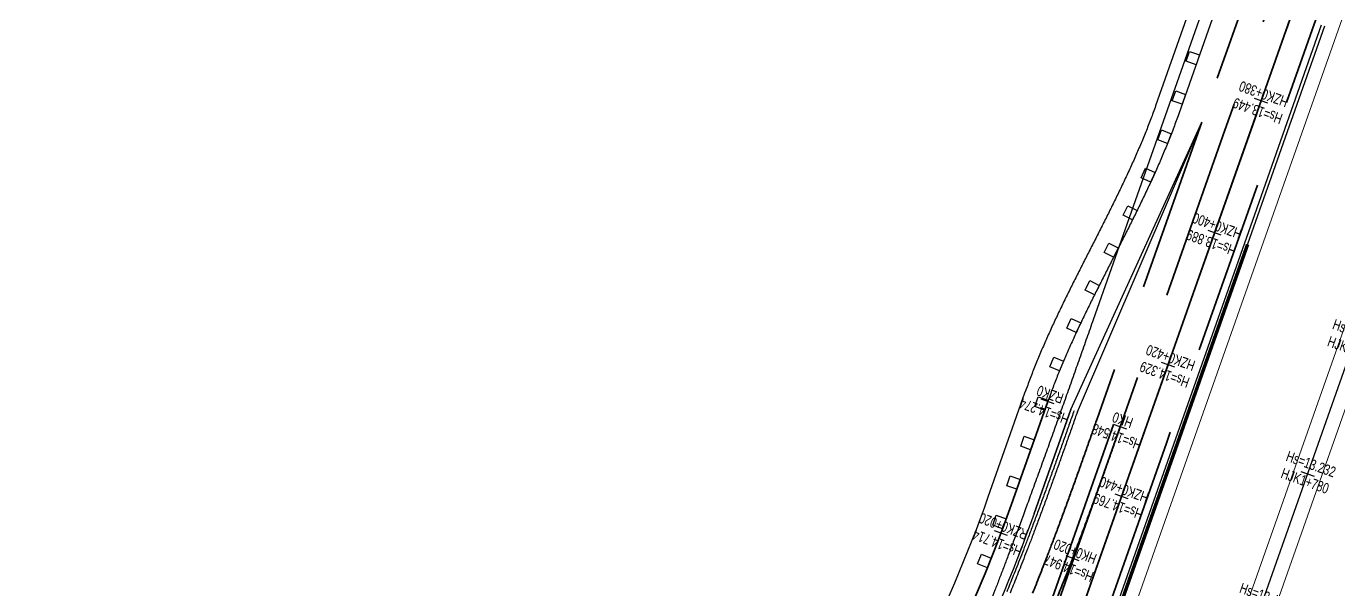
# Model space of a CAD drawing. Extents: x 0 to 558779, y 0 to 2762081.
# Drawn here: x 519826.8 to 520014.5, y 2758020.3 to 2758100.9 of the extents above; entities that cross this region are included whole.
import ezdxf
from ezdxf.enums import TextEntityAlignment as Align

# ---------------------------------------------------------------- set-up
doc = ezdxf.new("R2010")
doc.units = 0
doc.header["$LTSCALE"] = 20
doc.linetypes.add('CENTER', pattern=[2, 1.25, -0.25, 0.25, -0.25])
doc.linetypes.add('HIDDEN', pattern=[0.375, 0.25, -0.125])
for name, color, linetype in [('B-标线', 8, 'Continuous'), ('DL-中心线', 10, 'Continuous'), ('DL-人行道边线', 1, 'Continuous'), ('DL-挡墙范围', 2, 'HIDDEN'), ('DL-机非护栏', 190, 'FENCELINE1'), ('DL-树池', 110, 'Continuous'), ('DL-非机动车道边线', 6, 'Continuous'), ('L-洛秀互通匝道边线', 140, 'Continuous'), ('L-辅路绿化带', 3, 'Continuous'), ('RD-红线', 230, 'Continuous'), ('XW_H', 7, 'Continuous'), ('XW_HZ（南）-海江大道左辅路', 7, 'Continuous'), ('XW_RZ', 7, 'Continuous'), ('XW_RZ-海江左慢行', 7, 'Continuous'), ('XW_海江大道（2000坐标）', 7, 'Continuous'), ('桩号-H', 7, 'Continuous'), ('桩号-HZ（南）-海江大道左辅路', 7, 'Continuous'), ('桩号-RZ-海江左慢行', 7, 'Continuous'), ('桩号-海江大道（2000坐标）', 7, 'Continuous'), ('设计高-H', 7, 'Continuous'), ('设计高-HZ（南）-海江大道左辅路', 7, 'Continuous'), ('设计高-RZ-海江左慢行', 7, 'Continuous'), ('设计高-地面高-H', 7, 'Continuous'), ('设计高-地面高-HZ（南）-海江大道左辅路', 7, 'Continuous'), ('设计高-地面高-RZ-海江左慢行', 7, 'Continuous'), ('设计高-地面高-海江大道（2000坐标）', 7, 'Continuous'), ('设计高-海江大道（2000坐标）', 7, 'Continuous')]:
    doc.layers.add(name, color=color, linetype=linetype)
doc.styles.get("Standard").update_dxf_attribs({"font": 'fsdb_e.shx', "width": 0.7, "bigfont": 'hzdx.shx'})
doc.linetypes.add('FENCELINE1', pattern='A,6.35,-2.54,[133,ltypeshp.shx,S=2.54,R=0,X=-2.54,Y=0],-2.54,25.4', length=36.83)

# ---------------------------------------------------------------- blocks, each defined once
blk = doc.blocks.new('shuchi01')
at = {"layer": 'DL-树池', "color": 3}
blk.add_lwpolyline([(-0.75, 1.5), (0.75, 1.5), (0.75, 0), (-0.75, 0)], close=True, dxfattribs=at)

msp = doc.modelspace()

# ---------------------------------------------------------------- linework, layer by layer
at = {"layer": 'B-标线', "linetype": 'HIDDEN', "lineweight": 35, "ltscale": 5, "flags": 128}
for points in [[(520080.9, 2758299.438), (520046.743, 2758217.061, 0.0135012), (520017.684, 2758141.258), (519998.197, 2758086.005)], [(520084.133, 2758298.098), (520049.976, 2758215.721, 0.0135012), (520020.985, 2758140.094), (519986.531, 2758042.403)], [(519986.531, 2758042.403), (519858.74, 2757680.06, -0.0468929), (519782.129, 2757514.234, -0.0431203), (519717.282, 2757421.979, 0.012242), (519692.824, 2757391.385, -0.0410864), (519618.913, 2757309.132), (519537.267, 2757232.052, 0.0025362), (519532.129, 2757227.151, 0.0025362)]]:
    msp.add_lwpolyline(points, format="xyb", dxfattribs=at)
for points in [[(520005.426, 2758117.023), (519994.897, 2758087.169)], [(520015.328, 2758113.531), (519989.832, 2758041.238)], [(519994.897, 2758087.169), (519979.929, 2758044.731)], [(519998.197, 2758086.005), (519983.23, 2758043.567)]]:
    msp.add_lwpolyline(points, dxfattribs=at)
at = {"layer": 'B-标线', "lineweight": 35, "flags": 128}
for points in [[(519979.929, 2758044.731, -0.0000614), (519979.283, 2758042.898, -0.0001841), (519978.636, 2758041.067, -0.0003069), (519977.988, 2758039.238, -0.0004296), (519977.338, 2758037.412, -0.0005524), (519976.684, 2758035.589, -0.0006752), (519976.027, 2758033.769, -0.0007979), (519975.365, 2758031.952, -0.0009207), (519974.698, 2758030.14, -0.0010434), (519974.024, 2758028.332, -0.0011048), (519973.376, 2758026.618, -0.0011047), (519972.78, 2758025.059, -0.0011048), (519972.221, 2758023.619, -0.0011048), (519971.693, 2758022.275, -0.0011048), (519971.19, 2758021.011, -0.0011048), (519970.708, 2758019.816, -0.0011048)], [(519983.23, 2758043.567, -0.0000614), (519982.583, 2758041.733, -0.0001841), (519981.936, 2758039.9, -0.0003069), (519981.286, 2758038.067, -0.0004296), (519980.634, 2758036.235, -0.0005524), (519979.978, 2758034.405, -0.0006752), (519979.317, 2758032.576, -0.0007979), (519978.652, 2758030.749, -0.0009207), (519977.98, 2758028.924, -0.0010434), (519977.301, 2758027.102, -0.0011048), (519976.648, 2758025.374, -0.0011047), (519976.046, 2758023.8, -0.0011048), (519975.481, 2758022.346, -0.0011048), (519974.948, 2758020.988, -0.0011048), (519974.439, 2758019.71, -0.0011048)], [(519982.287, 2758043.899), (519854.496, 2757681.557, -0.0258835), (519816.205, 2757588.62, -0.0258835)], [(519983.23, 2758043.567), (519855.439, 2757681.224, -0.0468929), (519779.103, 2757515.992, -0.0431203), (519714.602, 2757424.231, 0.012242), (519690.038, 2757393.503, -0.0410864), (519616.51, 2757311.677), (519534.865, 2757234.597, 0.0025362), (519529.7, 2757229.672, 0.0025362)], [(519989.832, 2758041.238), (519862.04, 2757678.896, -0.0468929), (519785.155, 2757512.475, -0.0221172), (519753.698, 2757463.475, -0.0221172)]]:
    msp.add_lwpolyline(points, format="xyb", dxfattribs=at)
at = {"layer": 'DL-中心线', "linetype": 'CENTER', "lineweight": 35, "ltscale": 5, "flags": 128}
for points in [[(520012.027, 2758114.695), (519858.74, 2757680.06, -0.0468929), (519782.129, 2757514.234, -0.0431203), (519717.282, 2757421.979, 0.012242), (519692.824, 2757391.385, -0.0410864), (519618.913, 2757309.132), (519537.267, 2757232.052, 0.0918922), (519386.768, 2757026.023), (519356.074, 2756962.094, 0.021525), (519321.436, 2756881.202)], [(519972.856, 2758047.225), (519967.618, 2758032.372, -0.1331082), (519905.246, 2757941.929), (519834.024, 2757881.645, 0.024432), (519798.335, 2757848.312), (519745.375, 2757793.77, 0.1531871), (519723.827, 2757750.995, -0.0264889), (519719.296, 2757730.309), (519694.524, 2757640.305, -0.1563706), (519677.824, 2757614.75, 0.2358019), (519655.675, 2757565.927), (519656.284, 2757549.573, 0.1125263), (519662.027, 2757528.103, -0.1102366), (519681.372, 2757457.065, -0.1911274), (519652.574, 2757373.373, -0.0218671), (519613.482, 2757331.648, 0.0327793), (519560.053, 2757272.069, -0.037184), (519540.027, 2757250.129), (519529.545, 2757240.233, 0.0025362), (519524.323, 2757235.253)], [(519983.23, 2758043.567, -0.0000614), (519982.583, 2758041.733, -0.0001841), (519981.936, 2758039.9, -0.0003069), (519981.286, 2758038.067, -0.0004296), (519980.634, 2758036.235, -0.0005524), (519979.978, 2758034.405, -0.0006752), (519979.317, 2758032.576, -0.0007979), (519978.652, 2758030.749, -0.0009207), (519977.98, 2758028.924, -0.0010434), (519977.301, 2758027.102, -0.0011048), (519976.648, 2758025.374, -0.0011048), (519976.045, 2758023.8, -0.0011048), (519975.481, 2758022.346, -0.0011048), (519974.948, 2758020.988, -0.0011048), (519974.439, 2758019.71, -0.0011048), (519973.951, 2758018.5, -0.0011048), (519973.481, 2758017.348, -0.0011048), (519973.026, 2758016.247, -0.0011048), (519972.584, 2758015.192, -0.0011048), (519972.154, 2758014.177, -0.0011048), (519971.734, 2758013.198, -0.0011048), (519971.323, 2758012.252, -0.0011048), (519970.92, 2758011.336, -0.0005524), (519970.722, 2758010.889, -0.1065559), (519916.03, 2757936.021, -0.0005524), (519915.664, 2757935.696, -0.0011048), (519914.913, 2757935.034, -0.0011048), (519914.137, 2757934.355, -0.0011048), (519913.332, 2757933.657, -0.0011048), (519912.496, 2757932.939, -0.0011048), (519911.625, 2757932.197, -0.0011048), (519910.715, 2757931.429, -0.0011048), (519909.761, 2757930.63, -0.0011048), (519908.756, 2757929.798, -0.0011048), (519907.694, 2757928.925, -0.0011048), (519906.562, 2757928.003, -0.0011048), (519905.348, 2757927.024, -0.0011048), (519904.032, 2757925.971, -0.0011048), (519902.584, 2757924.824, -0.0010434), (519901.055, 2757923.623, -0.0009207), (519899.521, 2757922.428, -0.0007979), (519897.983, 2757921.238, -0.0006752), (519896.442, 2757920.053, -0.0005524), (519894.897, 2757918.872, -0.0004296), (519893.351, 2757917.693, -0.0003069), (519891.802, 2757916.517, -0.0001841), (519890.252, 2757915.343, -0.0000614), (519888.702, 2757914.169, 0.000027), (519887.152, 2757912.995, 0.000081), (519885.602, 2757911.821, 0.000135), (519884.053, 2757910.646, 0.000189), (519882.504, 2757909.47, 0.0002431), (519880.956, 2757908.293, 0.0002971), (519879.41, 2757907.115, 0.0003511), (519877.865, 2757905.934, 0.0004051), (519876.322, 2757904.751, 0.0004591), (519874.781, 2757903.565, 0.0004861), (519873.319, 2757902.436, 0.0004861), (519871.987, 2757901.403, 0.0004861), (519870.757, 2757900.445, 0.0004861), (519869.607, 2757899.546, 0.0004861), (519868.525, 2757898.697, 0.0004861), (519867.5, 2757897.889, 0.0004861), (519866.525, 2757897.117, 0.0004861), (519865.592, 2757896.376, 0.0004861), (519864.698, 2757895.663, 0.0004861), (519863.837, 2757894.973, 0.0004861), (519863.007, 2757894.306, 0.0004861), (519862.205, 2757893.658, 0.0004861), (519861.427, 2757893.028, 0.0002431), (519861.047, 2757892.719, 0.0192773), (519832.113, 2757867.261, 0.0002778), (519831.707, 2757866.875, 0.0005556), (519830.88, 2757866.086, 0.0005556), (519830.03, 2757865.27, 0.0005556), (519829.153, 2757864.425, 0.0005556), (519828.248, 2757863.549, 0.0005556), (519827.31, 2757862.637, 0.0005556), (519826.336, 2757861.686, 0.0005556), (519825.321, 2757860.691, 0.0005556), (519824.259, 2757859.645, 0.0005556), (519823.141, 2757858.539, 0.0005556), (519821.959, 2757857.363, 0.0005556), (519820.697, 2757856.104, 0.0005556), (519819.337, 2757854.74, 0.0005556), (519817.85, 2757853.242, 0.0005247), (519816.288, 2757851.661, 0.000463), (519814.728, 2757850.078, 0.0004012), (519813.172, 2757848.492, 0.0003395), (519811.618, 2757846.903, 0.0002778), (519810.066, 2757845.313, 0.000216), (519808.516, 2757843.721, 0.0001543), (519806.966, 2757842.128, 0.0000926), (519805.418, 2757840.534, 0.0000309), (519803.87, 2757838.94), (519779.374, 2757813.711, -0.0001929), (519773.954, 2757808.133, -0.0005787), (519768.526, 2757802.562, -0.0009645), (519763.08, 2757797.009, -0.0013503), (519757.609, 2757791.48, -0.0017361), (519752.104, 2757785.986, -0.0021219), (519746.557, 2757780.534, -0.0025077), (519740.96, 2757775.134, -0.0028935), (519735.304, 2757769.795, -0.0032793), (519729.583, 2757764.526, -0.0034722), (519724.082, 2757759.594, -0.0034722), (519719, 2757755.165, -0.0034722), (519714.239, 2757751.131, -0.0034722), (519709.735, 2757747.42, -0.0034722), (519705.44, 2757743.981, -0.0034722), (519701.321, 2757740.776, -0.0034722), (519697.352, 2757737.775, -0.0034722), (519693.513, 2757734.955, -0.0034722), (519689.786, 2757732.297, -0.0034722), (519686.161, 2757729.786, -0.0034722), (519682.625, 2757727.409, -0.0034722), (519679.17, 2757725.155, -0.0034722), (519675.787, 2757723.016, -0.0017361), (519674.122, 2757721.986, -0.1059643), (519563.438, 2757682.96, -0.0009921), (519562.328, 2757682.82, -0.0019841), (519560.058, 2757682.546, -0.0019841), (519557.715, 2757682.283, -0.0019841), (519555.294, 2757682.03, -0.0019841), (519552.785, 2757681.789, -0.0019841), (519550.18, 2757681.558, -0.0019841), (519547.466, 2757681.34, -0.0019841), (519544.63, 2757681.135, -0.0019841), (519541.654, 2757680.943, -0.0019841), (519538.515, 2757680.766, -0.0019841), (519535.184, 2757680.605, -0.0019841), (519531.621, 2757680.46, -0.0019841), (519527.771, 2757680.335, -0.0019841), (519523.551, 2757680.231, -0.0018739), (519519.107, 2757680.156, -0.0016534), (519514.663, 2757680.113, -0.001433), (519510.218, 2757680.096, -0.0012125), (519505.774, 2757680.104, -0.0009921), (519501.329, 2757680.131, -0.0007716), (519496.885, 2757680.173, -0.0005511), (519492.441, 2757680.227, -0.0003307), (519487.997, 2757680.29, -0.0001102), (519483.553, 2757680.356), (519395.692, 2757681.675)]]:
    msp.add_lwpolyline(points, format="xyb", dxfattribs=at)
at = {"layer": 'DL-人行道边线', "flags": 128}
msp.add_lwpolyline([(519998.824, 2758119.351), (519988.295, 2758089.497)], dxfattribs=at)
for points in [[(519988.295, 2758089.497, -0.0056997), (519987.608, 2758087.619, -0.0051607), (519986.88, 2758085.755, -0.0046193), (519986.115, 2758083.904, -0.004078), (519985.317, 2758082.064, -0.0035381), (519984.49, 2758080.235, -0.0030006), (519983.639, 2758078.415, -0.002466), (519982.766, 2758076.602, -0.0019344), (519981.877, 2758074.795, -0.0014054), (519980.974, 2758072.992, -0.0008786), (519980.064, 2758071.193, -0.0003531), (519979.148, 2758069.395, 0.0001717), (519978.232, 2758067.597, 0.0006968), (519977.319, 2758065.799, 0.0012231), (519976.413, 2758063.997, 0.0017513), (519975.519, 2758062.192, 0.0022819), (519974.64, 2758060.381, 0.0028155), (519973.781, 2758058.563, 0.003352), (519972.945, 2758056.738, 0.0038911), (519972.136, 2758054.902, 0.0044321), (519971.359, 2758053.055, 0.0049737), (519970.618, 2758051.196, 0.0055138), (519969.916, 2758049.323), (519969.555, 2758048.39)], [(519969.555, 2758048.39), (519964.317, 2758033.536, -0.1283655), (519905.902, 2757947.116), (519905.901, 2757947.116)]]:
    msp.add_lwpolyline(points, format="xyb", dxfattribs=at)
at = {"layer": 'DL-挡墙范围', "ltscale": 10, "const_width": 0.5}
msp.add_lwpolyline([(520001.45, 2758069.672), (519948.234, 2757918.782), (519944.882, 2757909.36)], dxfattribs=at)
at = {"layer": 'DL-机非护栏', "ltscale": 0.2, "flags": 128}
for points in [[(519976.157, 2758046.061), (519994.897, 2758087.169)], [(519977.1, 2758045.728), (519994.897, 2758087.169)]]:
    msp.add_lwpolyline(points, dxfattribs=at)
at = {"layer": 'DL-非机动车道边线', "flags": 128}
msp.add_lwpolyline([(520002.125, 2758118.187), (519991.596, 2758088.333)], dxfattribs=at)
for points in [[(519991.596, 2758088.332, -0.0056997), (519990.881, 2758086.379, -0.0051607), (519990.127, 2758084.448, -0.0046193), (519989.337, 2758082.537, -0.004078), (519988.517, 2758080.645, -0.0035381), (519987.669, 2758078.771, -0.0030006), (519986.8, 2758076.913, -0.002466), (519985.912, 2758075.068, -0.0019344), (519985.011, 2758073.237, -0.0014054), (519984.1, 2758071.417, -0.0008786), (519983.183, 2758069.606, -0.0003531), (519982.266, 2758067.804, 0.0001717), (519981.35, 2758066.009, 0.0006968), (519980.442, 2758064.219, 0.0012231), (519979.544, 2758062.433, 0.0017513), (519978.66, 2758060.649, 0.0022819), (519977.796, 2758058.867, 0.0028155), (519976.953, 2758057.085, 0.003352), (519976.137, 2758055.302, 0.0038911), (519975.35, 2758053.516, 0.0044321), (519974.597, 2758051.727, 0.0049737), (519973.882, 2758049.932, 0.0054929), (519973.21, 2758048.138), (519972.856, 2758047.225)], [(519972.856, 2758047.225), (519967.618, 2758032.372, -0.1283655), (519908.212, 2757944.487), (519908.212, 2757944.487)]]:
    msp.add_lwpolyline(points, format="xyb", dxfattribs=at)
at = {"layer": 'L-洛秀互通匝道边线'}
for p, q in [((520011.985, 2758101.045), (520002.416, 2758073.915)), ((520012.456, 2758100.879), (520002.888, 2758073.748))]:
    msp.add_line(p, q, dxfattribs=at)
at = {"layer": 'L-洛秀互通匝道边线', "flags": 128}
for points in [[(520002.416, 2758073.915), (519862.983, 2757678.564, -0.0468929), (519786.02, 2757511.972, -0.0221172), (519754.515, 2757462.898, -0.0221172)], [(520002.888, 2758073.748), (519863.455, 2757678.397, -0.0468929), (519786.452, 2757511.721, -0.0221172), (519754.923, 2757462.61, -0.0221172)], [(519976.629, 2758045.895, -0.0000614), (519975.982, 2758044.063, -0.0001841), (519975.336, 2758042.234, -0.0003069), (519974.69, 2758040.409, -0.0004296), (519974.041, 2758038.589, -0.0005524), (519973.391, 2758036.773, -0.0006752), (519972.737, 2758034.962, -0.0007979), (519972.079, 2758033.156, -0.0009207), (519971.416, 2758031.356, -0.0010434), (519970.747, 2758029.561, -0.0011048), (519970.105, 2758027.862, -0.0011048), (519969.514, 2758026.317, -0.0011048), (519968.961, 2758024.891, -0.0011048), (519968.438, 2758023.562, -0.0011048), (519967.941, 2758022.313, -0.0011048), (519967.465, 2758021.132, -0.0011048), (519967.006, 2758020.009, -0.0011048)], [(519977.1, 2758045.728, -0.0000614), (519976.454, 2758043.896, -0.0001841), (519975.808, 2758042.067, -0.0003069), (519975.161, 2758040.242, -0.0004296), (519974.512, 2758038.421, -0.0005524), (519973.861, 2758036.604, -0.0006752), (519973.207, 2758034.791, -0.0007979), (519972.548, 2758032.984, -0.0009207), (519971.884, 2758031.182, -0.0010434), (519971.215, 2758029.385, -0.0011048), (519970.572, 2758027.684, -0.0011047), (519969.98, 2758026.137, -0.0011048), (519969.426, 2758024.71, -0.0011048), (519968.903, 2758023.378, -0.0011048), (519968.405, 2758022.127, -0.0011048), (519967.928, 2758020.944, -0.0011048), (519967.469, 2758019.819, -0.0011048)]]:
    msp.add_lwpolyline(points, format="xyb", dxfattribs=at)
at = {"layer": 'L-辅路绿化带', "lineweight": 0, "flags": 128}
for points in [[(519375.907, 2756956.026, -0.0968453), (519606.732, 2757263.593, 0.1251069), (519879.487, 2757672.743), (520150.421, 2758440.955)], [(519379.531, 2756954.334, -0.0968312), (519609.412, 2757260.623, 0.1251069), (519883.259, 2757671.413), (520154.193, 2758439.624)], [(519717.012, 2757404.758, 0.0795103), (519865.341, 2757677.732), (520044.663, 2758186.185)]]:
    msp.add_lwpolyline(points, format="xyb", dxfattribs=at)
at = {"layer": 'L-辅路绿化带', "flags": 128}
msp.add_lwpolyline([(519976.157, 2758046.061), (519970.918, 2758031.208, -0.1283655), (519910.523, 2757941.858), (519910.523, 2757941.858)], format="xyb", dxfattribs=at)
at = {"layer": 'RD-红线'}
msp.add_lwpolyline([(520002.779, 2758125.273), (519979.375, 2758058.913, -0.0000322), (519978.452, 2758056.295, -0.0000965), (519977.529, 2758053.682, -0.0001608), (519976.607, 2758051.074, -0.0002251), (519975.684, 2758048.471, -0.0002894), (519974.76, 2758045.872, -0.0003537), (519973.834, 2758043.28, -0.000418), (519972.906, 2758040.693, -0.0004823), (519971.975, 2758038.112, -0.0005466), (519971.04, 2758035.537, -0.0005787), (519970.147, 2758033.097, -0.0005787), (519969.329, 2758030.875, -0.0005787), (519968.568, 2758028.824, -0.0005787), (519967.853, 2758026.909, -0.0005787), (519967.175, 2758025.108, -0.0005787), (519966.529, 2758023.403, -0.0005787), (519965.91, 2758021.781, -0.0005787), (519965.314, 2758020.23, -0.0005787), (519964.739, 2758018.744, -0.0005787)], format="xyb", dxfattribs=at)
at = {"layer": 'XW_H', "color": 1, "flags": 128}
msp.add_lwpolyline([(519983.23, 2758043.567), (519983.084, 2758043.153, -0.000075), (519982.5, 2758041.498, -0.000175), (519981.916, 2758039.843, -0.000275), (519981.329, 2758038.189, -0.000375), (519980.741, 2758036.536, -0.000475), (519980.15, 2758034.883, -0.000575), (519979.555, 2758033.232, -0.000675), (519978.956, 2758031.582, -0.000775), (519978.353, 2758029.934, -0.000875), (519977.744, 2758028.288, -0.000975), (519977.129, 2758026.645, -0.001075), (519976.507, 2758025.004, -0.001175), (519975.878, 2758023.365, -0.001275), (519975.24, 2758021.73, -0.001375), (519974.594, 2758020.098, -0.001475), (519973.939, 2758018.47, -0.001575), (519973.274, 2758016.846, -0.001675), (519972.598, 2758015.226, -0.001775), (519971.912, 2758013.611, -0.001875), (519971.213, 2758012.001, -0.0010332), (519970.838, 2758011.151, -0.0003263), (519970.722, 2758010.889)], format="xyb", dxfattribs=at)
msp.add_lwpolyline([(519983.23, 2758043.567), (519983.084, 2758043.153, -0.000075), (519982.5, 2758041.498, -0.000175), (519981.916, 2758039.843, -0.000275), (519981.329, 2758038.189, -0.000375), (519980.741, 2758036.536, -0.000475), (519980.15, 2758034.883, -0.000575), (519979.555, 2758033.232, -0.000675), (519978.956, 2758031.582, -0.000775), (519978.353, 2758029.934, -0.000875), (519977.744, 2758028.288, -0.000975), (519977.129, 2758026.645, -0.001075), (519976.507, 2758025.004, -0.001175), (519975.878, 2758023.365, -0.001275), (519975.24, 2758021.73, -0.001375), (519974.594, 2758020.098, -0.001475), (519973.939, 2758018.47, -0.001575), (519973.274, 2758016.846, -0.001675), (519972.598, 2758015.226, -0.001775), (519971.912, 2758013.611, -0.001875), (519971.213, 2758012.001, -0.0010332), (519970.838, 2758011.151, -0.0003263), (519970.722, 2758010.889)], format="xyb", dxfattribs=at)
at = {"layer": 'XW_HZ（南）-海江大道左辅路', "color": 4}
msp.add_line((520012.027, 2758114.695), (519858.74, 2757680.06), dxfattribs=at)
msp.add_line((520012.027, 2758114.695), (519858.74, 2757680.06), dxfattribs=at)
at = {"layer": 'XW_RZ', "color": 4}
msp.add_line((519970.919, 2758031.209), (519976.157, 2758046.061), dxfattribs=at)
at = {"layer": 'XW_RZ-海江左慢行', "color": 4}
msp.add_line((519972.856, 2758047.225), (519967.618, 2758032.372), dxfattribs=at)
msp.add_line((519972.856, 2758047.225), (519967.618, 2758032.372), dxfattribs=at)
at = {"layer": 'XW_RZ-海江左慢行', "color": 2}
msp.add_arc((519769.574, 2758102.219), 210, 310.24532, 340.57319, dxfattribs=at)
msp.add_arc((519769.574, 2758102.219), 210, 310.24532, 340.57319, dxfattribs=at)
at = {"layer": 'XW_海江大道（2000坐标）', "color": 4}
msp.add_line((519881.373, 2757672.078), (520152.307, 2758440.289), dxfattribs=at)
msp.add_line((519881.373, 2757672.078), (520152.307, 2758440.289), dxfattribs=at)
at = {"layer": '设计高-地面高-H'}
for p, q in [((519984.173, 2758043.234), (519982.287, 2758043.899)), ((519977.349, 2758024.407), (519975.481, 2758025.121))]:
    msp.add_line(p, q, dxfattribs=at)
at = {"layer": '设计高-地面高-HZ（南）-海江大道左辅路'}
for p, q in [((520004.33, 2758089.864), (520002.444, 2758090.529)), ((519997.678, 2758071.003), (519995.792, 2758071.668)), ((519991.026, 2758052.141), (519989.14, 2758052.807)), ((519984.374, 2758033.28), (519982.488, 2758033.945))]:
    msp.add_line(p, q, dxfattribs=at)
at = {"layer": '设计高-地面高-RZ-海江左慢行'}
for p, q in [((519973.799, 2758046.893), (519971.913, 2758047.558)), ((519967.1, 2758028.027), (519965.227, 2758028.73))]:
    msp.add_line(p, q, dxfattribs=at)
at = {"layer": '设计高-地面高-海江大道（2000坐标）'}
msp.add_line((520009.077, 2758037.178), (520010.963, 2758036.512), dxfattribs=at)

# ---------------------------------------------------------------- block references
at = {"layer": 'DL-树池'}
for p, rotation in [((519994.328, 2758096.079), 70.57319487812806), ((519992.332, 2758090.421), 70.57319487812806), ((519990.264, 2758084.789), 68.28379763099585), ((519987.9, 2758079.275), 65.488335506184), ((519985.319, 2758073.859), 63.724463415031), ((519982.62, 2758068.5), 63.00070960439822), ((519979.903, 2758063.151), 63.33620985469391), ((519977.269, 2758057.76), 64.77435080560255), ((519974.826, 2758052.28), 67.38044648590594), ((519972.665, 2758046.684), 70.57319487854093), ((519970.669, 2758041.025), 70.57319487854093), ((519968.674, 2758035.367), 70.57319487854093), ((519966.66, 2758029.715), 69.80259031717166), ((519964.509, 2758024.114), 68.16556804534295)]:
    msp.add_blockref('shuchi01', p, dxfattribs=dict(at, rotation=rotation))

# ---------------------------------------------------------------- texts
at = {"layer": '桩号-H', "width": 0.75}
for s, rotation, p in [('HK0', 160.57319, (519983.33, 2758043.85)), ('HK0+020', 159.08499, (519976.522, 2758025.044))]:
    msp.add_text(s, height=1.5, rotation=rotation, dxfattribs=at).set_placement(p, align=Align.TOP_CENTER)
at = {"layer": '桩号-HZ（南）-海江大道左辅路', "width": 0.75}
for s, p in [('HZK0+380', (520003.487, 2758090.48)), ('HZK0+400', (519996.835, 2758071.618)), ('HZK0+420', (519990.183, 2758052.757)), ('HZK0+440', (519983.531, 2758033.896))]:
    msp.add_text(s, height=1.5, rotation=160.57319, dxfattribs=at).set_placement(p, align=Align.TOP_CENTER)
at = {"layer": '桩号-RZ-海江左慢行', "width": 0.75}
for s, rotation, p in [('RZK0', 160.57319, (519972.956, 2758047.508)), ('RZK0+020', 159.41361, (519966.269, 2758028.659))]:
    msp.add_text(s, height=1.5, rotation=rotation, dxfattribs=at).set_placement(p, align=Align.TOP_CENTER)
at = {"layer": '桩号-海江大道（2000坐标）', "width": 0.75}
for s, p in [('HJK1+800', (520016.572, 2758055.423)), ('HJK1+780', (520009.92, 2758036.562))]:
    msp.add_text(s, height=1.5, rotation=340.57319, dxfattribs=at).set_placement(p, align=Align.TOP_CENTER)
at = {"layer": '设计高-H', "width": 0.75}
for s, rotation, p in [('Hs=14.548', 160.57319, (519983.13, 2758043.284)), ('Hs=14.947', 159.08499, (519976.308, 2758024.484))]:
    msp.add_text(s, height=1.5, rotation=rotation, dxfattribs=at).set_placement(p, align=Align.BOTTOM_CENTER)
at = {"layer": '设计高-HZ（南）-海江大道左辅路', "width": 0.75}
for s, p in [('Hs=13.449', (520003.287, 2758089.914)), ('Hs=13.889', (519996.635, 2758071.052)), ('Hs=14.329', (519989.983, 2758052.191)), ('Hs=14.769', (519983.331, 2758033.33))]:
    msp.add_text(s, height=1.5, rotation=160.57319, dxfattribs=at).set_placement(p, align=Align.BOTTOM_CENTER)
at = {"layer": '设计高-RZ-海江左慢行', "width": 0.75}
for s, rotation, p in [('Hs=14.274', 160.57319, (519972.756, 2758046.942)), ('Hs=14.714', 159.41361, (519966.058, 2758028.098))]:
    msp.add_text(s, height=1.5, rotation=rotation, dxfattribs=at).set_placement(p, align=Align.BOTTOM_CENTER)
at = {"layer": '设计高-海江大道（2000坐标）', "width": 0.75}
for s, p in [('Hs=13.032', (520016.772, 2758055.989)), ('Hs=13.232', (520010.12, 2758037.128)), ('Hs=13.432', (520003.468, 2758018.267))]:
    msp.add_text(s, height=1.5, rotation=340.57319, dxfattribs=at).set_placement(p, align=Align.BOTTOM_CENTER)

doc.saveas('drawing.dxf')
